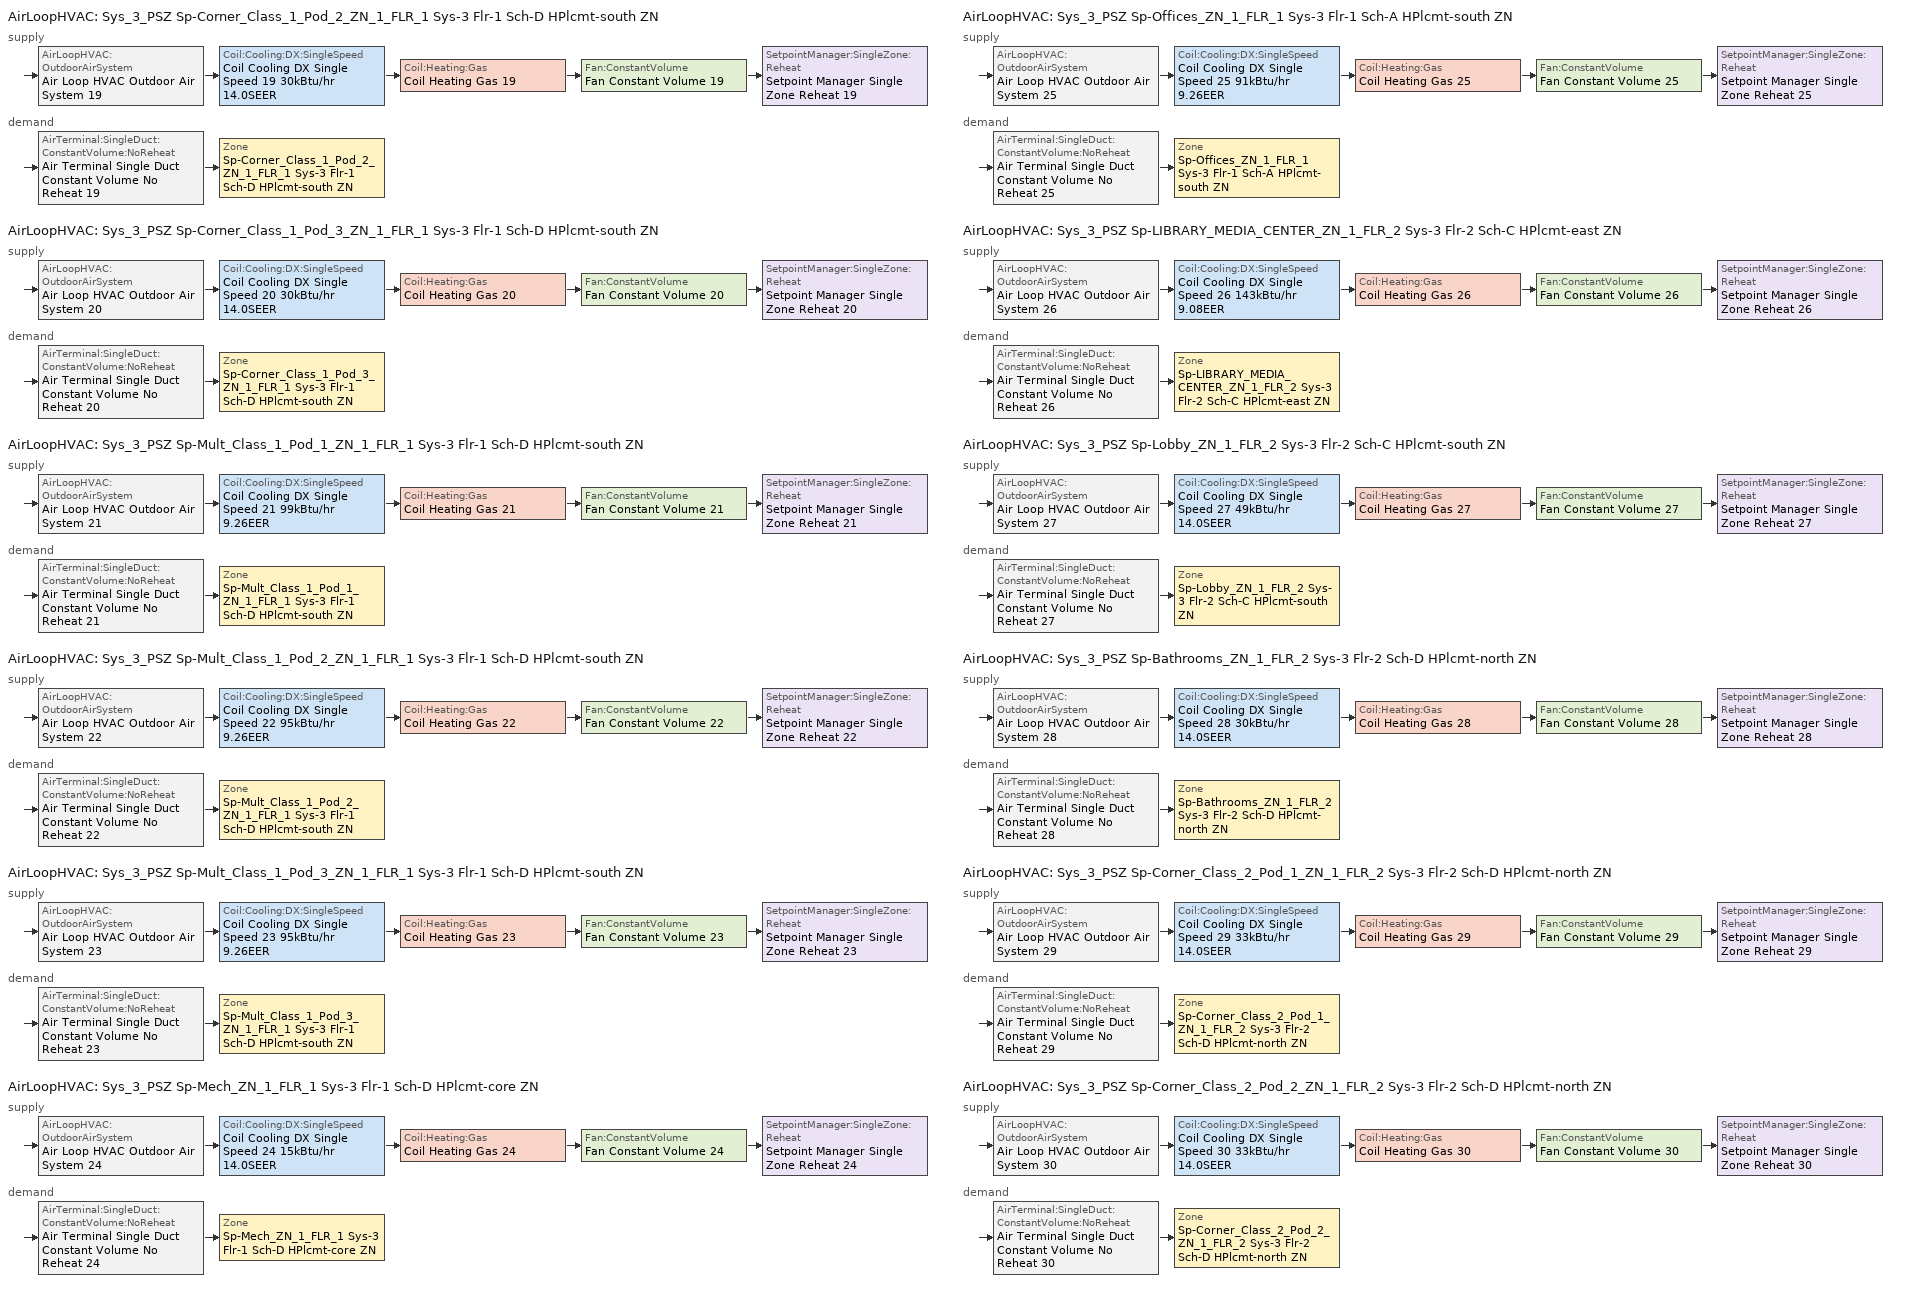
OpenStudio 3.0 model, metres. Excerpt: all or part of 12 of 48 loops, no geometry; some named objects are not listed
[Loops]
AirLoopHVAC 'Sys_3_PSZ Sp-Corner_Class_1_Pod_2_ZN_1_FLR_1 Sys-3 Flr-1 Sch-D HPlcmt-south ZN'
 supply: AirLoopHVAC:OutdoorAirSystem 'Air Loop HVAC Outdoor Air System 19' > Coil:Cooling:DX:SingleSpeed 'Coil Cooling DX Single Speed 19 30kBtu/hr 14.0SEER' > Coil:Heating:Gas 'Coil Heating Gas 19' > Fan:ConstantVolume 'Fan Constant Volume 19' > SetpointManager:SingleZone:Reheat 'Setpoint Manager Single Zone Reheat 19'
 demand: AirTerminal:SingleDuct:ConstantVolume:NoReheat 'Air Terminal Single Duct Constant Volume No Reheat 19' > Zone 'Sp-Corner_Class_1_Pod_2_ZN_1_FLR_1 Sys-3 Flr-1 Sch-D HPlcmt-south ZN'
AirLoopHVAC 'Sys_3_PSZ Sp-Corner_Class_1_Pod_3_ZN_1_FLR_1 Sys-3 Flr-1 Sch-D HPlcmt-south ZN'
 supply: AirLoopHVAC:OutdoorAirSystem 'Air Loop HVAC Outdoor Air System 20' > Coil:Cooling:DX:SingleSpeed 'Coil Cooling DX Single Speed 20 30kBtu/hr 14.0SEER' > Coil:Heating:Gas 'Coil Heating Gas 20' > Fan:ConstantVolume 'Fan Constant Volume 20' > SetpointManager:SingleZone:Reheat 'Setpoint Manager Single Zone Reheat 20'
 demand: AirTerminal:SingleDuct:ConstantVolume:NoReheat 'Air Terminal Single Duct Constant Volume No Reheat 20' > Zone 'Sp-Corner_Class_1_Pod_3_ZN_1_FLR_1 Sys-3 Flr-1 Sch-D HPlcmt-south ZN'
AirLoopHVAC 'Sys_3_PSZ Sp-Mult_Class_1_Pod_1_ZN_1_FLR_1 Sys-3 Flr-1 Sch-D HPlcmt-south ZN'
 supply: AirLoopHVAC:OutdoorAirSystem 'Air Loop HVAC Outdoor Air System 21' > Coil:Cooling:DX:SingleSpeed 'Coil Cooling DX Single Speed 21 99kBtu/hr 9.26EER' > Coil:Heating:Gas 'Coil Heating Gas 21' > Fan:ConstantVolume 'Fan Constant Volume 21' > SetpointManager:SingleZone:Reheat 'Setpoint Manager Single Zone Reheat 21'
 demand: AirTerminal:SingleDuct:ConstantVolume:NoReheat 'Air Terminal Single Duct Constant Volume No Reheat 21' > Zone 'Sp-Mult_Class_1_Pod_1_ZN_1_FLR_1 Sys-3 Flr-1 Sch-D HPlcmt-south ZN'
AirLoopHVAC 'Sys_3_PSZ Sp-Mult_Class_1_Pod_2_ZN_1_FLR_1 Sys-3 Flr-1 Sch-D HPlcmt-south ZN'
 supply: AirLoopHVAC:OutdoorAirSystem 'Air Loop HVAC Outdoor Air System 22' > Coil:Cooling:DX:SingleSpeed 'Coil Cooling DX Single Speed 22 95kBtu/hr 9.26EER' > Coil:Heating:Gas 'Coil Heating Gas 22' > Fan:ConstantVolume 'Fan Constant Volume 22' > SetpointManager:SingleZone:Reheat 'Setpoint Manager Single Zone Reheat 22'
 demand: AirTerminal:SingleDuct:ConstantVolume:NoReheat 'Air Terminal Single Duct Constant Volume No Reheat 22' > Zone 'Sp-Mult_Class_1_Pod_2_ZN_1_FLR_1 Sys-3 Flr-1 Sch-D HPlcmt-south ZN'
AirLoopHVAC 'Sys_3_PSZ Sp-Mult_Class_1_Pod_3_ZN_1_FLR_1 Sys-3 Flr-1 Sch-D HPlcmt-south ZN'
 supply: AirLoopHVAC:OutdoorAirSystem 'Air Loop HVAC Outdoor Air System 23' > Coil:Cooling:DX:SingleSpeed 'Coil Cooling DX Single Speed 23 95kBtu/hr 9.26EER' > Coil:Heating:Gas 'Coil Heating Gas 23' > Fan:ConstantVolume 'Fan Constant Volume 23' > SetpointManager:SingleZone:Reheat 'Setpoint Manager Single Zone Reheat 23'
 demand: AirTerminal:SingleDuct:ConstantVolume:NoReheat 'Air Terminal Single Duct Constant Volume No Reheat 23' > Zone 'Sp-Mult_Class_1_Pod_3_ZN_1_FLR_1 Sys-3 Flr-1 Sch-D HPlcmt-south ZN'
AirLoopHVAC 'Sys_3_PSZ Sp-Mech_ZN_1_FLR_1 Sys-3 Flr-1 Sch-D HPlcmt-core ZN'
 supply: AirLoopHVAC:OutdoorAirSystem 'Air Loop HVAC Outdoor Air System 24' > Coil:Cooling:DX:SingleSpeed 'Coil Cooling DX Single Speed 24 15kBtu/hr 14.0SEER' > Coil:Heating:Gas 'Coil Heating Gas 24' > Fan:ConstantVolume 'Fan Constant Volume 24' > SetpointManager:SingleZone:Reheat 'Setpoint Manager Single Zone Reheat 24'
 demand: AirTerminal:SingleDuct:ConstantVolume:NoReheat 'Air Terminal Single Duct Constant Volume No Reheat 24' > Zone 'Sp-Mech_ZN_1_FLR_1 Sys-3 Flr-1 Sch-D HPlcmt-core ZN'
AirLoopHVAC 'Sys_3_PSZ Sp-Offices_ZN_1_FLR_1 Sys-3 Flr-1 Sch-A HPlcmt-south ZN'
 supply: AirLoopHVAC:OutdoorAirSystem 'Air Loop HVAC Outdoor Air System 25' > Coil:Cooling:DX:SingleSpeed 'Coil Cooling DX Single Speed 25 91kBtu/hr 9.26EER' > Coil:Heating:Gas 'Coil Heating Gas 25' > Fan:ConstantVolume 'Fan Constant Volume 25' > SetpointManager:SingleZone:Reheat 'Setpoint Manager Single Zone Reheat 25'
 demand: AirTerminal:SingleDuct:ConstantVolume:NoReheat 'Air Terminal Single Duct Constant Volume No Reheat 25' > Zone 'Sp-Offices_ZN_1_FLR_1 Sys-3 Flr-1 Sch-A HPlcmt-south ZN'
AirLoopHVAC 'Sys_3_PSZ Sp-LIBRARY_MEDIA_CENTER_ZN_1_FLR_2 Sys-3 Flr-2 Sch-C HPlcmt-east ZN'
 supply: AirLoopHVAC:OutdoorAirSystem 'Air Loop HVAC Outdoor Air System 26' > Coil:Cooling:DX:SingleSpeed 'Coil Cooling DX Single Speed 26 143kBtu/hr 9.08EER' > Coil:Heating:Gas 'Coil Heating Gas 26' > Fan:ConstantVolume 'Fan Constant Volume 26' > SetpointManager:SingleZone:Reheat 'Setpoint Manager Single Zone Reheat 26'
 demand: AirTerminal:SingleDuct:ConstantVolume:NoReheat 'Air Terminal Single Duct Constant Volume No Reheat 26' > Zone 'Sp-LIBRARY_MEDIA_CENTER_ZN_1_FLR_2 Sys-3 Flr-2 Sch-C HPlcmt-east ZN'
AirLoopHVAC 'Sys_3_PSZ Sp-Lobby_ZN_1_FLR_2 Sys-3 Flr-2 Sch-C HPlcmt-south ZN'
 supply: AirLoopHVAC:OutdoorAirSystem 'Air Loop HVAC Outdoor Air System 27' > Coil:Cooling:DX:SingleSpeed 'Coil Cooling DX Single Speed 27 49kBtu/hr 14.0SEER' > Coil:Heating:Gas 'Coil Heating Gas 27' > Fan:ConstantVolume 'Fan Constant Volume 27' > SetpointManager:SingleZone:Reheat 'Setpoint Manager Single Zone Reheat 27'
 demand: AirTerminal:SingleDuct:ConstantVolume:NoReheat 'Air Terminal Single Duct Constant Volume No Reheat 27' > Zone 'Sp-Lobby_ZN_1_FLR_2 Sys-3 Flr-2 Sch-C HPlcmt-south ZN'
AirLoopHVAC 'Sys_3_PSZ Sp-Bathrooms_ZN_1_FLR_2 Sys-3 Flr-2 Sch-D HPlcmt-north ZN'
 supply: AirLoopHVAC:OutdoorAirSystem 'Air Loop HVAC Outdoor Air System 28' > Coil:Cooling:DX:SingleSpeed 'Coil Cooling DX Single Speed 28 30kBtu/hr 14.0SEER' > Coil:Heating:Gas 'Coil Heating Gas 28' > Fan:ConstantVolume 'Fan Constant Volume 28' > SetpointManager:SingleZone:Reheat 'Setpoint Manager Single Zone Reheat 28'
 demand: AirTerminal:SingleDuct:ConstantVolume:NoReheat 'Air Terminal Single Duct Constant Volume No Reheat 28' > Zone 'Sp-Bathrooms_ZN_1_FLR_2 Sys-3 Flr-2 Sch-D HPlcmt-north ZN'
AirLoopHVAC 'Sys_3_PSZ Sp-Corner_Class_2_Pod_1_ZN_1_FLR_2 Sys-3 Flr-2 Sch-D HPlcmt-north ZN'
 supply: AirLoopHVAC:OutdoorAirSystem 'Air Loop HVAC Outdoor Air System 29' > Coil:Cooling:DX:SingleSpeed 'Coil Cooling DX Single Speed 29 33kBtu/hr 14.0SEER' > Coil:Heating:Gas 'Coil Heating Gas 29' > Fan:ConstantVolume 'Fan Constant Volume 29' > SetpointManager:SingleZone:Reheat 'Setpoint Manager Single Zone Reheat 29'
 demand: AirTerminal:SingleDuct:ConstantVolume:NoReheat 'Air Terminal Single Duct Constant Volume No Reheat 29' > Zone 'Sp-Corner_Class_2_Pod_1_ZN_1_FLR_2 Sys-3 Flr-2 Sch-D HPlcmt-north ZN'
AirLoopHVAC 'Sys_3_PSZ Sp-Corner_Class_2_Pod_2_ZN_1_FLR_2 Sys-3 Flr-2 Sch-D HPlcmt-north ZN'
 supply: AirLoopHVAC:OutdoorAirSystem 'Air Loop HVAC Outdoor Air System 30' > Coil:Cooling:DX:SingleSpeed 'Coil Cooling DX Single Speed 30 33kBtu/hr 14.0SEER' > Coil:Heating:Gas 'Coil Heating Gas 30' > Fan:ConstantVolume 'Fan Constant Volume 30' > SetpointManager:SingleZone:Reheat 'Setpoint Manager Single Zone Reheat 30'
 demand: AirTerminal:SingleDuct:ConstantVolume:NoReheat 'Air Terminal Single Duct Constant Volume No Reheat 30' > Zone 'Sp-Corner_Class_2_Pod_2_ZN_1_FLR_2 Sys-3 Flr-2 Sch-D HPlcmt-north ZN'
[Sizing:Zone] Zone Cooling Design Supply Air Temperature Input Method=SupplyAirTemperature; Zone Cooling Design Supply Air Temperature {C}=13; Zone Cooling Design Supply Air Temperature Difference {deltaC}=11.11; Zone Heating Design Supply Air Temperature Input Method=SupplyAirTemperature; Zone Heating Design Supply Air Temperature {C}=43; Zone Heating Design Supply Air Temperature Difference {deltaC}=11.11; Zone Cooling Design Supply Air Humidity Ratio {kg-H2O/kg-air}=0.0085; Zone Heating Design Supply Air Humidity Ratio {kg-H2O/kg-air}=0.008; Zone Heating Sizing Factor=1.3; Zone Cooling Sizing Factor=1.1; Cooling Design Air Flow Method=DesignDay; Heating Design Air Flow Method=DesignDay; Account for Dedicated Outdoor Air System=No; Dedicated Outdoor Air System Control Strategy=NeutralSupplyAir; Dedicated Outdoor Air Low Setpoint Temperature for Design {C}=autosize; Dedicated Outdoor Air High Setpoint Temperature for Design {C}=autosize
Sp-Corner_Class_1_Pod_2_ZN_1_FLR_1 Sys-3 Flr-1 Sch-D HPlcmt-south ZN; Sp-Corner_Class_1_Pod_3_ZN_1_FLR_1 Sys-3 Flr-1 Sch-D HPlcmt-south ZN; Sp-Mult_Class_1_Pod_1_ZN_1_FLR_1 Sys-3 Flr-1 Sch-D HPlcmt-south ZN; Sp-Mult_Class_1_Pod_2_ZN_1_FLR_1 Sys-3 Flr-1 Sch-D HPlcmt-south ZN; Sp-Mult_Class_1_Pod_3_ZN_1_FLR_1 Sys-3 Flr-1 Sch-D HPlcmt-south ZN; Sp-Mech_ZN_1_FLR_1 Sys-3 Flr-1 Sch-D HPlcmt-core ZN; Sp-Offices_ZN_1_FLR_1 Sys-3 Flr-1 Sch-A HPlcmt-south ZN; Sp-LIBRARY_MEDIA_CENTER_ZN_1_FLR_2 Sys-3 Flr-2 Sch-C HPlcmt-east ZN; Sp-Lobby_ZN_1_FLR_2 Sys-3 Flr-2 Sch-C HPlcmt-south ZN; Sp-Bathrooms_ZN_1_FLR_2 Sys-3 Flr-2 Sch-D HPlcmt-north ZN; Sp-Corner_Class_2_Pod_1_ZN_1_FLR_2 Sys-3 Flr-2 Sch-D HPlcmt-north ZN; Sp-Corner_Class_2_Pod_2_ZN_1_FLR_2 Sys-3 Flr-2 Sch-D HPlcmt-north ZN
[Zone equipment]
Sp-Corner_Class_1_Pod_2_ZN_1_FLR_1 Sys-3 Flr-1 Sch-D HPlcmt-south ZN: Air Terminal Single Duct Constant Volume No Reheat 19, Zone HVAC Baseboard Convective Water 19
Sp-Corner_Class_1_Pod_3_ZN_1_FLR_1 Sys-3 Flr-1 Sch-D HPlcmt-south ZN: Air Terminal Single Duct Constant Volume No Reheat 20, Zone HVAC Baseboard Convective Water 20
Sp-Mult_Class_1_Pod_1_ZN_1_FLR_1 Sys-3 Flr-1 Sch-D HPlcmt-south ZN: Air Terminal Single Duct Constant Volume No Reheat 21, Zone HVAC Baseboard Convective Water 21
Sp-Mult_Class_1_Pod_2_ZN_1_FLR_1 Sys-3 Flr-1 Sch-D HPlcmt-south ZN: Air Terminal Single Duct Constant Volume No Reheat 22, Zone HVAC Baseboard Convective Water 22
Sp-Mult_Class_1_Pod_3_ZN_1_FLR_1 Sys-3 Flr-1 Sch-D HPlcmt-south ZN: Air Terminal Single Duct Constant Volume No Reheat 23, Zone HVAC Baseboard Convective Water 23
Sp-Mech_ZN_1_FLR_1 Sys-3 Flr-1 Sch-D HPlcmt-core ZN: Air Terminal Single Duct Constant Volume No Reheat 24, Zone HVAC Baseboard Convective Water 24
Sp-Offices_ZN_1_FLR_1 Sys-3 Flr-1 Sch-A HPlcmt-south ZN: Air Terminal Single Duct Constant Volume No Reheat 25, Zone HVAC Baseboard Convective Water 25
Sp-LIBRARY_MEDIA_CENTER_ZN_1_FLR_2 Sys-3 Flr-2 Sch-C HPlcmt-east ZN: Air Terminal Single Duct Constant Volume No Reheat 26, Zone HVAC Baseboard Convective Water 26
Sp-Lobby_ZN_1_FLR_2 Sys-3 Flr-2 Sch-C HPlcmt-south ZN: Air Terminal Single Duct Constant Volume No Reheat 27, Zone HVAC Baseboard Convective Water 27
Sp-Bathrooms_ZN_1_FLR_2 Sys-3 Flr-2 Sch-D HPlcmt-north ZN: Air Terminal Single Duct Constant Volume No Reheat 28, Zone HVAC Baseboard Convective Water 28
Sp-Corner_Class_2_Pod_1_ZN_1_FLR_2 Sys-3 Flr-2 Sch-D HPlcmt-north ZN: Air Terminal Single Duct Constant Volume No Reheat 29, Zone HVAC Baseboard Convective Water 29
Sp-Corner_Class_2_Pod_2_ZN_1_FLR_2 Sys-3 Flr-2 Sch-D HPlcmt-north ZN: Air Terminal Single Duct Constant Volume No Reheat 30, Zone HVAC Baseboard Convective Water 30
[AirLoopHVAC] Design Supply Air Flow Rate {m3/s}=AutoSize
Name | Availability Schedule
Sys_3_PSZ Sp-Corner_Class_1_Pod_2_ZN_1_FLR_1 Sys-3 Flr-1 Sch-D HPlcmt-south ZN | Sys_3_PSZ Sp-Corner_Class_1_Pod_2_ZN_1_FLR_1 Sys-3 Flr-1 Sch-D HPlcmt-south ZN Occ Sch
Sys_3_PSZ Sp-Corner_Class_1_Pod_3_ZN_1_FLR_1 Sys-3 Flr-1 Sch-D HPlcmt-south ZN | Sys_3_PSZ Sp-Corner_Class_1_Pod_3_ZN_1_FLR_1 Sys-3 Flr-1 Sch-D HPlcmt-south ZN Occ Sch
Sys_3_PSZ Sp-Mult_Class_1_Pod_1_ZN_1_FLR_1 Sys-3 Flr-1 Sch-D HPlcmt-south ZN | Sys_3_PSZ Sp-Mult_Class_1_Pod_1_ZN_1_FLR_1 Sys-3 Flr-1 Sch-D HPlcmt-south ZN Occ Sch
Sys_3_PSZ Sp-Mult_Class_1_Pod_2_ZN_1_FLR_1 Sys-3 Flr-1 Sch-D HPlcmt-south ZN | Sys_3_PSZ Sp-Mult_Class_1_Pod_2_ZN_1_FLR_1 Sys-3 Flr-1 Sch-D HPlcmt-south ZN Occ Sch
Sys_3_PSZ Sp-Mult_Class_1_Pod_3_ZN_1_FLR_1 Sys-3 Flr-1 Sch-D HPlcmt-south ZN | Sys_3_PSZ Sp-Mult_Class_1_Pod_3_ZN_1_FLR_1 Sys-3 Flr-1 Sch-D HPlcmt-south ZN Occ Sch
Sys_3_PSZ Sp-Mech_ZN_1_FLR_1 Sys-3 Flr-1 Sch-D HPlcmt-core ZN | Sys_3_PSZ Sp-Mech_ZN_1_FLR_1 Sys-3 Flr-1 Sch-D HPlcmt-core ZN Occ Sch
Sys_3_PSZ Sp-Offices_ZN_1_FLR_1 Sys-3 Flr-1 Sch-A HPlcmt-south ZN | Sys_3_PSZ Sp-Offices_ZN_1_FLR_1 Sys-3 Flr-1 Sch-A HPlcmt-south ZN Occ Sch
Sys_3_PSZ Sp-LIBRARY_MEDIA_CENTER_ZN_1_FLR_2 Sys-3 Flr-2 Sch-C HPlcmt-east ZN | Sys_3_PSZ Sp-LIBRARY_MEDIA_CENTER_ZN_1_FLR_2 Sys-3 Flr-2 Sch-C HPlcmt-east ZN Occ Sch
Sys_3_PSZ Sp-Lobby_ZN_1_FLR_2 Sys-3 Flr-2 Sch-C HPlcmt-south ZN | Sys_3_PSZ Sp-Lobby_ZN_1_FLR_2 Sys-3 Flr-2 Sch-C HPlcmt-south ZN Occ Sch
Sys_3_PSZ Sp-Bathrooms_ZN_1_FLR_2 Sys-3 Flr-2 Sch-D HPlcmt-north ZN | Sys_3_PSZ Sp-Bathrooms_ZN_1_FLR_2 Sys-3 Flr-2 Sch-D HPlcmt-north ZN Occ Sch
Sys_3_PSZ Sp-Corner_Class_2_Pod_1_ZN_1_FLR_2 Sys-3 Flr-2 Sch-D HPlcmt-north ZN | Sys_3_PSZ Sp-Corner_Class_2_Pod_1_ZN_1_FLR_2 Sys-3 Flr-2 Sch-D HPlcmt-north ZN Occ Sch
Sys_3_PSZ Sp-Corner_Class_2_Pod_2_ZN_1_FLR_2 Sys-3 Flr-2 Sch-D HPlcmt-north ZN | Sys_3_PSZ Sp-Corner_Class_2_Pod_2_ZN_1_FLR_2 Sys-3 Flr-2 Sch-D HPlcmt-north ZN Occ Sch
[Sizing:System] Type of Load to Size On=Sensible; Design Outdoor Air Flow Rate {m3/s}=Autosize; Central Heating Maximum System Air Flow Ratio=1; Preheat Design Temperature {C}=7; Preheat Design Humidity Ratio {kg-H2O/kg-Air}=0.008; Precool Design Temperature {C}=13; Precool Design Humidity Ratio {kg-H2O/kg-Air}=0.008; Central Cooling Design Supply Air Temperature {C}=13; Central Heating Design Supply Air Temperature {C}=43; Sizing Option=NonCoincident; 100% Outdoor Air in Cooling=No; 100% Outdoor Air in Heating=No; Central Cooling Design Supply Air Humidity Ratio {kg-H2O/kg-Air}=0.0085; Central Heating Design Supply Air Humidity Ratio {kg-H2O/kg-Air}=0.008; Cooling Design Air Flow Method=DesignDay; Cooling Design Air Flow Rate {m3/s}=0; Heating Design Air Flow Method=DesignDay; Heating Design Air Flow Rate {m3/s}=0; System Outdoor Air Method=ZoneSum; Zone Maximum Outdoor Air Fraction=1; Cooling Supply Air Flow Rate Per Floor Area {m3/s-m2}=0.00996765; Cooling Fraction of Autosized Cooling Supply Air Flow Rate=1; Cooling Supply Air Flow Rate Per Unit Cooling Capacity {m3/s-W}=3.94755e-05; Heating Supply Air Flow Rate Per Floor Area {m3/s-m2}=0.00996765; Heating Fraction of Autosized Heating Supply Air Flow Rate=1; Heating Fraction of Autosized Cooling Supply Air Flow Rate=1; Heating Supply Air Flow Rate Per Unit Heating Capacity {m3/s-W}=3.15882e-05; Cooling Design Capacity Method=CoolingDesignCapacity; Cooling Design Capacity {W}=autosize; Cooling Design Capacity Per Floor Area {W/m2}=234.7; Fraction of Autosized Cooling Design Capacity=1; Heating Design Capacity Method=HeatingDesignCapacity; Heating Design Capacity {W}=autosize; Heating Design Capacity Per Floor Area {W/m2}=157; Fraction of Autosized Heating Design Capacity=1; Central Cooling Capacity Control Method=OnOff
Sys_3_PSZ Sp-Corner_Class_1_Pod_2_ZN_1_FLR_1 Sys-3 Flr-1 Sch-D HPlcmt-south ZN; Sys_3_PSZ Sp-Corner_Class_1_Pod_3_ZN_1_FLR_1 Sys-3 Flr-1 Sch-D HPlcmt-south ZN; Sys_3_PSZ Sp-Mult_Class_1_Pod_1_ZN_1_FLR_1 Sys-3 Flr-1 Sch-D HPlcmt-south ZN; Sys_3_PSZ Sp-Mult_Class_1_Pod_2_ZN_1_FLR_1 Sys-3 Flr-1 Sch-D HPlcmt-south ZN; Sys_3_PSZ Sp-Mult_Class_1_Pod_3_ZN_1_FLR_1 Sys-3 Flr-1 Sch-D HPlcmt-south ZN; Sys_3_PSZ Sp-Mech_ZN_1_FLR_1 Sys-3 Flr-1 Sch-D HPlcmt-core ZN; Sys_3_PSZ Sp-Offices_ZN_1_FLR_1 Sys-3 Flr-1 Sch-A HPlcmt-south ZN; Sys_3_PSZ Sp-LIBRARY_MEDIA_CENTER_ZN_1_FLR_2 Sys-3 Flr-2 Sch-C HPlcmt-east ZN; Sys_3_PSZ Sp-Lobby_ZN_1_FLR_2 Sys-3 Flr-2 Sch-C HPlcmt-south ZN; Sys_3_PSZ Sp-Bathrooms_ZN_1_FLR_2 Sys-3 Flr-2 Sch-D HPlcmt-north ZN; Sys_3_PSZ Sp-Corner_Class_2_Pod_1_ZN_1_FLR_2 Sys-3 Flr-2 Sch-D HPlcmt-north ZN; Sys_3_PSZ Sp-Corner_Class_2_Pod_2_ZN_1_FLR_2 Sys-3 Flr-2 Sch-D HPlcmt-north ZN
[Fan:ConstantVolume] Availability Schedule=Always On Discrete; Fan Total Efficiency=0.39975; Pressure Rise {Pa}=640; Maximum Flow Rate {m3/s}=AutoSize; Motor Efficiency=0.615
Fan Constant Volume 19; Fan Constant Volume 20; Fan Constant Volume 21; Fan Constant Volume 22; Fan Constant Volume 23; Fan Constant Volume 24; Fan Constant Volume 25; Fan Constant Volume 26; Fan Constant Volume 27; Fan Constant Volume 28; Fan Constant Volume 29; Fan Constant Volume 30
[Coil:Heating:Gas] Availability Schedule=Always On Discrete; Nominal Capacity {W}=AutoSize; Parasitic Electric Load {W}=0; Part Load Fraction Correlation Curve=FURNACE-EFFPLR-NECB2011; Parasitic Gas Load {W}=0
Name | Gas Burner Efficiency
Coil Heating Gas 19; Coil Heating Gas 20; Coil Heating Gas 24; Coil Heating Gas 25; Coil Heating Gas 27; Coil Heating Gas 28; Coil Heating Gas 29; Coil Heating Gas 30 | 0.924
Coil Heating Gas 21; Coil Heating Gas 22; Coil Heating Gas 23; Coil Heating Gas 26 | 0.81
[Coil:Cooling:DX:SingleSpeed] Availability Schedule=Always On Discrete; Rated Total Cooling Capacity {W}=autosize; Rated Sensible Heat Ratio=autosize; Rated Air Flow Rate {m3/s}=autosize; Rated Evaporator Fan Power Per Volume Flow Rate {W/(m3/s)}=773.3; Total Cooling Capacity Function of Temperature Curve=DXCOOL-NECB2011-REF-CAPFT; Total Cooling Capacity Function of Flow Fraction Curve=DXCOOL-NECB2011-REF-CAPFFLOW; Energy Input Ratio Function of Temperature Curve=DXCOOL-NECB2011-REF-COOLEIRFT; Energy Input Ratio Function of Flow Fraction Curve=DXCOOL-NECB2011-REF-COOLEIRFFLOW; Part Load Fraction Correlation Curve=DXCOOL-NECB2011-REF-COOLPLFFPLR; Condenser Type=AirCooled; Evaporative Condenser Effectiveness=0; Evaporative Condenser Air Flow Rate {m3/s}=Autosize; Evaporative Condenser Pump Rated Power Consumption {W}=Autosize; Crankcase Heater Capacity {W}=0; Maximum Outdoor Dry-Bulb Temperature for Crankcase Heater Operation {C}=0; Basin Heater Capacity {W/K}=0; Basin Heater Setpoint Temperature {C}=10
Name | Rated COP {W/W}
Coil Cooling DX Single Speed 19 30kBtu/hr 14.0SEER; Coil Cooling DX Single Speed 20 30kBtu/hr 14.0SEER; Coil Cooling DX Single Speed 24 15kBtu/hr 14.0SEER; Coil Cooling DX Single Speed 27 49kBtu/hr 14.0SEER; Coil Cooling DX Single Speed 28 30kBtu/hr 14.0SEER; Coil Cooling DX Single Speed 29 33kBtu/hr 14.0SEER; Coil Cooling DX Single Speed 30 33kBtu/hr 14.0SEER | 4.11713
Coil Cooling DX Single Speed 21 99kBtu/hr 9.26EER; Coil Cooling DX Single Speed 22 95kBtu/hr 9.26EER; Coil Cooling DX Single Speed 23 95kBtu/hr 9.26EER; Coil Cooling DX Single Speed 25 91kBtu/hr 9.26EER | 3.21949
Coil Cooling DX Single Speed 26 143kBtu/hr 9.08EER | 3.15956
[Controller:OutdoorAir] Minimum Outdoor Air Flow Rate {m3/s}=autosize; Maximum Outdoor Air Flow Rate {m3/s}=Autosize; Economizer Control Action Type=ModulateFlow; Lockout Type=NoLockout; Minimum Limit Type=FixedMinimum; High Humidity Control=No; Heat Recovery Bypass Control Type=BypassWhenOAFlowGreaterThanMinimum
Name | Economizer Control Type | Economizer Maximum Limit Dry-Bulb Temperature {C} | Economizer Maximum Limit Enthalpy {J/kg} | Economizer Minimum Limit Dry-Bulb Temperature {C} | Minimum Outdoor Air Schedule | Controller Mechanical Ventilation
Controller Outdoor Air 19 | NoEconomizer | 28 | 64000 | -100 | Sys_3_PSZ Sp-Corner_Class_1_Pod_2_ZN_1_FLR_1 Sys-3 Flr-1 Sch-D HPlcmt-south ZN Occ Sch | Controller Mechanical Ventilation 19
Controller Outdoor Air 20 | NoEconomizer | 28 | 64000 | -100 | Sys_3_PSZ Sp-Corner_Class_1_Pod_3_ZN_1_FLR_1 Sys-3 Flr-1 Sch-D HPlcmt-south ZN Occ Sch | Controller Mechanical Ventilation 20
Controller Outdoor Air 21 | DifferentialEnthalpy |  |  |  | Sys_3_PSZ Sp-Mult_Class_1_Pod_1_ZN_1_FLR_1 Sys-3 Flr-1 Sch-D HPlcmt-south ZN Occ Sch | Controller Mechanical Ventilation 21
Controller Outdoor Air 22 | DifferentialEnthalpy |  |  |  | Sys_3_PSZ Sp-Mult_Class_1_Pod_2_ZN_1_FLR_1 Sys-3 Flr-1 Sch-D HPlcmt-south ZN Occ Sch | Controller Mechanical Ventilation 22
Controller Outdoor Air 23 | DifferentialEnthalpy |  |  |  | Sys_3_PSZ Sp-Mult_Class_1_Pod_3_ZN_1_FLR_1 Sys-3 Flr-1 Sch-D HPlcmt-south ZN Occ Sch | Controller Mechanical Ventilation 23
Controller Outdoor Air 24 | NoEconomizer | 28 | 64000 | -100 | Sys_3_PSZ Sp-Mech_ZN_1_FLR_1 Sys-3 Flr-1 Sch-D HPlcmt-core ZN Occ Sch | Controller Mechanical Ventilation 24
Controller Outdoor Air 25 | DifferentialEnthalpy |  |  |  | Sys_3_PSZ Sp-Offices_ZN_1_FLR_1 Sys-3 Flr-1 Sch-A HPlcmt-south ZN Occ Sch | Controller Mechanical Ventilation 25
Controller Outdoor Air 26 | DifferentialEnthalpy |  |  |  | Sys_3_PSZ Sp-LIBRARY_MEDIA_CENTER_ZN_1_FLR_2 Sys-3 Flr-2 Sch-C HPlcmt-east ZN Occ Sch | Controller Mechanical Ventilation 26
Controller Outdoor Air 27 | NoEconomizer | 28 | 64000 | -100 | Sys_3_PSZ Sp-Lobby_ZN_1_FLR_2 Sys-3 Flr-2 Sch-C HPlcmt-south ZN Occ Sch | Controller Mechanical Ventilation 27
Controller Outdoor Air 28 | NoEconomizer | 28 | 64000 | -100 | Sys_3_PSZ Sp-Bathrooms_ZN_1_FLR_2 Sys-3 Flr-2 Sch-D HPlcmt-north ZN Occ Sch | Controller Mechanical Ventilation 28
Controller Outdoor Air 29 | NoEconomizer | 28 | 64000 | -100 | Sys_3_PSZ Sp-Corner_Class_2_Pod_1_ZN_1_FLR_2 Sys-3 Flr-2 Sch-D HPlcmt-north ZN Occ Sch | Controller Mechanical Ventilation 29
Controller Outdoor Air 30 | NoEconomizer | 28 | 64000 | -100 | Sys_3_PSZ Sp-Corner_Class_2_Pod_2_ZN_1_FLR_2 Sys-3 Flr-2 Sch-D HPlcmt-north ZN Occ Sch | Controller Mechanical Ventilation 30
[Controller:MechanicalVentilation] Availability Schedule=Always On Discrete; System Outdoor Air Method=ZoneSum
Controller Mechanical Ventilation 19; Controller Mechanical Ventilation 20; Controller Mechanical Ventilation 21; Controller Mechanical Ventilation 22; Controller Mechanical Ventilation 23; Controller Mechanical Ventilation 24; Controller Mechanical Ventilation 25; Controller Mechanical Ventilation 26; Controller Mechanical Ventilation 27; Controller Mechanical Ventilation 28; Controller Mechanical Ventilation 29; Controller Mechanical Ventilation 30
[AirLoopHVAC:OutdoorAirSystem]
Name | Controller
Air Loop HVAC Outdoor Air System 19 | Controller Outdoor Air 19
Air Loop HVAC Outdoor Air System 20 | Controller Outdoor Air 20
Air Loop HVAC Outdoor Air System 21 | Controller Outdoor Air 21
Air Loop HVAC Outdoor Air System 22 | Controller Outdoor Air 22
Air Loop HVAC Outdoor Air System 23 | Controller Outdoor Air 23
Air Loop HVAC Outdoor Air System 24 | Controller Outdoor Air 24
Air Loop HVAC Outdoor Air System 25 | Controller Outdoor Air 25
Air Loop HVAC Outdoor Air System 26 | Controller Outdoor Air 26
Air Loop HVAC Outdoor Air System 27 | Controller Outdoor Air 27
Air Loop HVAC Outdoor Air System 28 | Controller Outdoor Air 28
Air Loop HVAC Outdoor Air System 29 | Controller Outdoor Air 29
Air Loop HVAC Outdoor Air System 30 | Controller Outdoor Air 30
[SetpointManager:SingleZone:Reheat] Minimum Supply Air Temperature {C}=13; Maximum Supply Air Temperature {C}=43
Name | Control Zone
Setpoint Manager Single Zone Reheat 19 | Sp-Corner_Class_1_Pod_2_ZN_1_FLR_1 Sys-3 Flr-1 Sch-D HPlcmt-south ZN
Setpoint Manager Single Zone Reheat 20 | Sp-Corner_Class_1_Pod_3_ZN_1_FLR_1 Sys-3 Flr-1 Sch-D HPlcmt-south ZN
Setpoint Manager Single Zone Reheat 21 | Sp-Mult_Class_1_Pod_1_ZN_1_FLR_1 Sys-3 Flr-1 Sch-D HPlcmt-south ZN
Setpoint Manager Single Zone Reheat 22 | Sp-Mult_Class_1_Pod_2_ZN_1_FLR_1 Sys-3 Flr-1 Sch-D HPlcmt-south ZN
Setpoint Manager Single Zone Reheat 23 | Sp-Mult_Class_1_Pod_3_ZN_1_FLR_1 Sys-3 Flr-1 Sch-D HPlcmt-south ZN
Setpoint Manager Single Zone Reheat 24 | Sp-Mech_ZN_1_FLR_1 Sys-3 Flr-1 Sch-D HPlcmt-core ZN
Setpoint Manager Single Zone Reheat 25 | Sp-Offices_ZN_1_FLR_1 Sys-3 Flr-1 Sch-A HPlcmt-south ZN
Setpoint Manager Single Zone Reheat 26 | Sp-LIBRARY_MEDIA_CENTER_ZN_1_FLR_2 Sys-3 Flr-2 Sch-C HPlcmt-east ZN
Setpoint Manager Single Zone Reheat 27 | Sp-Lobby_ZN_1_FLR_2 Sys-3 Flr-2 Sch-C HPlcmt-south ZN
Setpoint Manager Single Zone Reheat 28 | Sp-Bathrooms_ZN_1_FLR_2 Sys-3 Flr-2 Sch-D HPlcmt-north ZN
Setpoint Manager Single Zone Reheat 29 | Sp-Corner_Class_2_Pod_1_ZN_1_FLR_2 Sys-3 Flr-2 Sch-D HPlcmt-north ZN
Setpoint Manager Single Zone Reheat 30 | Sp-Corner_Class_2_Pod_2_ZN_1_FLR_2 Sys-3 Flr-2 Sch-D HPlcmt-north ZN
[AirTerminal:SingleDuct:ConstantVolume:NoReheat] Availability Schedule=Always On Discrete; Maximum Air Flow Rate {m3/s}=AutoSize
Air Terminal Single Duct Constant Volume No Reheat 19; Air Terminal Single Duct Constant Volume No Reheat 20; Air Terminal Single Duct Constant Volume No Reheat 21; Air Terminal Single Duct Constant Volume No Reheat 22; Air Terminal Single Duct Constant Volume No Reheat 23; Air Terminal Single Duct Constant Volume No Reheat 24; Air Terminal Single Duct Constant Volume No Reheat 25; Air Terminal Single Duct Constant Volume No Reheat 26; Air Terminal Single Duct Constant Volume No Reheat 27; Air Terminal Single Duct Constant Volume No Reheat 28; Air Terminal Single Duct Constant Volume No Reheat 29; Air Terminal Single Duct Constant Volume No Reheat 30
[Schedule:Constant]
Always On Discrete: Value=1
[Schedule:Ruleset]
Name | Default Day Schedule | Summer Design Day Schedule | Winter Design Day Schedule
Sys_3_PSZ Sp-Bathrooms_ZN_1_FLR_2 Sys-3 Flr-2 Sch-D HPlcmt-north ZN Occ Sch | Sys_3_PSZ Sp-Bathrooms_ZN_1_FLR_2 Sys-3 Flr-2 Sch-D HPlcmt-north ZN Occ Sch Default | Sys_3_PSZ Sp-Bathrooms_ZN_1_FLR_2 Sys-3 Flr-2 Sch-D HPlcmt-north ZN Occ Sch Summer Design Day | Sys_3_PSZ Sp-Bathrooms_ZN_1_FLR_2 Sys-3 Flr-2 Sch-D HPlcmt-north ZN Occ Sch Winter Design Day
Sys_3_PSZ Sp-Corner_Class_1_Pod_2_ZN_1_FLR_1 Sys-3 Flr-1 Sch-D HPlcmt-south ZN Occ Sch | Sys_3_PSZ Sp-Corner_Class_1_Pod_2_ZN_1_FLR_1 Sys-3 Flr-1 Sch-D HPlcmt-south ZN Occ Sch Default | Sys_3_PSZ Sp-Corner_Class_1_Pod_2_ZN_1_FLR_1 Sys-3 Flr-1 Sch-D HPlcmt-south ZN Occ Sch Summer Design Day | Sys_3_PSZ Sp-Corner_Class_1_Pod_2_ZN_1_FLR_1 Sys-3 Flr-1 Sch-D HPlcmt-south ZN Occ Sch Winter Design Day
Sys_3_PSZ Sp-Corner_Class_1_Pod_3_ZN_1_FLR_1 Sys-3 Flr-1 Sch-D HPlcmt-south ZN Occ Sch | Sys_3_PSZ Sp-Corner_Class_1_Pod_3_ZN_1_FLR_1 Sys-3 Flr-1 Sch-D HPlcmt-south ZN Occ Sch Default | Sys_3_PSZ Sp-Corner_Class_1_Pod_3_ZN_1_FLR_1 Sys-3 Flr-1 Sch-D HPlcmt-south ZN Occ Sch Summer Design Day | Sys_3_PSZ Sp-Corner_Class_1_Pod_3_ZN_1_FLR_1 Sys-3 Flr-1 Sch-D HPlcmt-south ZN Occ Sch Winter Design Day
Sys_3_PSZ Sp-Corner_Class_2_Pod_1_ZN_1_FLR_2 Sys-3 Flr-2 Sch-D HPlcmt-north ZN Occ Sch | Sys_3_PSZ Sp-Corner_Class_2_Pod_1_ZN_1_FLR_2 Sys-3 Flr-2 Sch-D HPlcmt-north ZN Occ Sch Default | Sys_3_PSZ Sp-Corner_Class_2_Pod_1_ZN_1_FLR_2 Sys-3 Flr-2 Sch-D HPlcmt-north ZN Occ Sch Summer Design Day | Sys_3_PSZ Sp-Corner_Class_2_Pod_1_ZN_1_FLR_2 Sys-3 Flr-2 Sch-D HPlcmt-north ZN Occ Sch Winter Design Day
Sys_3_PSZ Sp-Corner_Class_2_Pod_2_ZN_1_FLR_2 Sys-3 Flr-2 Sch-D HPlcmt-north ZN Occ Sch | Sys_3_PSZ Sp-Corner_Class_2_Pod_2_ZN_1_FLR_2 Sys-3 Flr-2 Sch-D HPlcmt-north ZN Occ Sch Default | Sys_3_PSZ Sp-Corner_Class_2_Pod_2_ZN_1_FLR_2 Sys-3 Flr-2 Sch-D HPlcmt-north ZN Occ Sch Summer Design Day | Sys_3_PSZ Sp-Corner_Class_2_Pod_2_ZN_1_FLR_2 Sys-3 Flr-2 Sch-D HPlcmt-north ZN Occ Sch Winter Design Day
Sys_3_PSZ Sp-LIBRARY_MEDIA_CENTER_ZN_1_FLR_2 Sys-3 Flr-2 Sch-C HPlcmt-east ZN Occ Sch | Sys_3_PSZ Sp-LIBRARY_MEDIA_CENTER_ZN_1_FLR_2 Sys-3 Flr-2 Sch-C HPlcmt-east ZN Occ Sch Default | Sys_3_PSZ Sp-LIBRARY_MEDIA_CENTER_ZN_1_FLR_2 Sys-3 Flr-2 Sch-C HPlcmt-east ZN Occ Sch Summer Design Day | Sys_3_PSZ Sp-LIBRARY_MEDIA_CENTER_ZN_1_FLR_2 Sys-3 Flr-2 Sch-C HPlcmt-east ZN Occ Sch Winter Design Day
Sys_3_PSZ Sp-Lobby_ZN_1_FLR_2 Sys-3 Flr-2 Sch-C HPlcmt-south ZN Occ Sch | Sys_3_PSZ Sp-Lobby_ZN_1_FLR_2 Sys-3 Flr-2 Sch-C HPlcmt-south ZN Occ Sch Default | Sys_3_PSZ Sp-Lobby_ZN_1_FLR_2 Sys-3 Flr-2 Sch-C HPlcmt-south ZN Occ Sch Summer Design Day | Sys_3_PSZ Sp-Lobby_ZN_1_FLR_2 Sys-3 Flr-2 Sch-C HPlcmt-south ZN Occ Sch Winter Design Day
Sys_3_PSZ Sp-Mech_ZN_1_FLR_1 Sys-3 Flr-1 Sch-D HPlcmt-core ZN Occ Sch | Sys_3_PSZ Sp-Mech_ZN_1_FLR_1 Sys-3 Flr-1 Sch-D HPlcmt-core ZN Occ Sch Default | Sys_3_PSZ Sp-Mech_ZN_1_FLR_1 Sys-3 Flr-1 Sch-D HPlcmt-core ZN Occ Sch Summer Design Day | Sys_3_PSZ Sp-Mech_ZN_1_FLR_1 Sys-3 Flr-1 Sch-D HPlcmt-core ZN Occ Sch Winter Design Day
Sys_3_PSZ Sp-Mult_Class_1_Pod_1_ZN_1_FLR_1 Sys-3 Flr-1 Sch-D HPlcmt-south ZN Occ Sch | Sys_3_PSZ Sp-Mult_Class_1_Pod_1_ZN_1_FLR_1 Sys-3 Flr-1 Sch-D HPlcmt-south ZN Occ Sch Default | Sys_3_PSZ Sp-Mult_Class_1_Pod_1_ZN_1_FLR_1 Sys-3 Flr-1 Sch-D HPlcmt-south ZN Occ Sch Summer Design Day | Sys_3_PSZ Sp-Mult_Class_1_Pod_1_ZN_1_FLR_1 Sys-3 Flr-1 Sch-D HPlcmt-south ZN Occ Sch Winter Design Day
Sys_3_PSZ Sp-Mult_Class_1_Pod_2_ZN_1_FLR_1 Sys-3 Flr-1 Sch-D HPlcmt-south ZN Occ Sch | Sys_3_PSZ Sp-Mult_Class_1_Pod_2_ZN_1_FLR_1 Sys-3 Flr-1 Sch-D HPlcmt-south ZN Occ Sch Default | Sys_3_PSZ Sp-Mult_Class_1_Pod_2_ZN_1_FLR_1 Sys-3 Flr-1 Sch-D HPlcmt-south ZN Occ Sch Summer Design Day | Sys_3_PSZ Sp-Mult_Class_1_Pod_2_ZN_1_FLR_1 Sys-3 Flr-1 Sch-D HPlcmt-south ZN Occ Sch Winter Design Day
Sys_3_PSZ Sp-Mult_Class_1_Pod_3_ZN_1_FLR_1 Sys-3 Flr-1 Sch-D HPlcmt-south ZN Occ Sch | Sys_3_PSZ Sp-Mult_Class_1_Pod_3_ZN_1_FLR_1 Sys-3 Flr-1 Sch-D HPlcmt-south ZN Occ Sch Default | Sys_3_PSZ Sp-Mult_Class_1_Pod_3_ZN_1_FLR_1 Sys-3 Flr-1 Sch-D HPlcmt-south ZN Occ Sch Summer Design Day | Sys_3_PSZ Sp-Mult_Class_1_Pod_3_ZN_1_FLR_1 Sys-3 Flr-1 Sch-D HPlcmt-south ZN Occ Sch Winter Design Day
Sys_3_PSZ Sp-Offices_ZN_1_FLR_1 Sys-3 Flr-1 Sch-A HPlcmt-south ZN Occ Sch | Sys_3_PSZ Sp-Offices_ZN_1_FLR_1 Sys-3 Flr-1 Sch-A HPlcmt-south ZN Occ Sch Default | Sys_3_PSZ Sp-Offices_ZN_1_FLR_1 Sys-3 Flr-1 Sch-A HPlcmt-south ZN Occ Sch Summer Design Day | Sys_3_PSZ Sp-Offices_ZN_1_FLR_1 Sys-3 Flr-1 Sch-A HPlcmt-south ZN Occ Sch Winter Design Day
[Schedule:Day]
Sys_3_PSZ Sp-Bathrooms_ZN_1_FLR_2 Sys-3 Flr-2 Sch-D HPlcmt-north ZN Occ Sch Default; Sys_3_PSZ Sp-Corner_Class_1_Pod_2_ZN_1_FLR_1 Sys-3 Flr-1 Sch-D HPlcmt-south ZN Occ Sch Default; Sys_3_PSZ Sp-Corner_Class_1_Pod_3_ZN_1_FLR_1 Sys-3 Flr-1 Sch-D HPlcmt-south ZN Occ Sch Default; Sys_3_PSZ Sp-Corner_Class_2_Pod_1_ZN_1_FLR_2 Sys-3 Flr-2 Sch-D HPlcmt-north ZN Occ Sch Default; Sys_3_PSZ Sp-Corner_Class_2_Pod_2_ZN_1_FLR_2 Sys-3 Flr-2 Sch-D HPlcmt-north ZN Occ Sch Default; Sys_3_PSZ Sp-Mech_ZN_1_FLR_1 Sys-3 Flr-1 Sch-D HPlcmt-core ZN Occ Sch Default; Sys_3_PSZ Sp-Mult_Class_1_Pod_1_ZN_1_FLR_1 Sys-3 Flr-1 Sch-D HPlcmt-south ZN Occ Sch Default; Sys_3_PSZ Sp-Mult_Class_1_Pod_2_ZN_1_FLR_1 Sys-3 Flr-1 Sch-D HPlcmt-south ZN Occ Sch Default; Sys_3_PSZ Sp-Mult_Class_1_Pod_3_ZN_1_FLR_1 Sys-3 Flr-1 Sch-D HPlcmt-south ZN Occ Sch Default: 9, 0, 0, 18, 0, 1, 19, 0, 0, 22, 0, 1, 24, 0, 0
Sys_3_PSZ Sp-Bathrooms_ZN_1_FLR_2 Sys-3 Flr-2 Sch-D HPlcmt-north ZN Occ Sch Winter Design Day; Sys_3_PSZ Sp-Bathrooms_ZN_1_FLR_2 Sys-3 Flr-2 Sch-D HPlcmt-north ZN Occ Sch Summer Design Day; Sys_3_PSZ Sp-Corner_Class_1_Pod_2_ZN_1_FLR_1 Sys-3 Flr-1 Sch-D HPlcmt-south ZN Occ Sch Winter Design Day; Sys_3_PSZ Sp-Corner_Class_1_Pod_2_ZN_1_FLR_1 Sys-3 Flr-1 Sch-D HPlcmt-south ZN Occ Sch Summer Design Day; Sys_3_PSZ Sp-Corner_Class_1_Pod_3_ZN_1_FLR_1 Sys-3 Flr-1 Sch-D HPlcmt-south ZN Occ Sch Winter Design Day; Sys_3_PSZ Sp-Corner_Class_1_Pod_3_ZN_1_FLR_1 Sys-3 Flr-1 Sch-D HPlcmt-south ZN Occ Sch Summer Design Day; Sys_3_PSZ Sp-Corner_Class_2_Pod_1_ZN_1_FLR_2 Sys-3 Flr-2 Sch-D HPlcmt-north ZN Occ Sch Winter Design Day; Sys_3_PSZ Sp-Corner_Class_2_Pod_1_ZN_1_FLR_2 Sys-3 Flr-2 Sch-D HPlcmt-north ZN Occ Sch Summer Design Day; Sys_3_PSZ Sp-Corner_Class_2_Pod_2_ZN_1_FLR_2 Sys-3 Flr-2 Sch-D HPlcmt-north ZN Occ Sch Winter Design Day; Sys_3_PSZ Sp-Corner_Class_2_Pod_2_ZN_1_FLR_2 Sys-3 Flr-2 Sch-D HPlcmt-north ZN Occ Sch Summer Design Day; Sys_3_PSZ Sp-LIBRARY_MEDIA_CENTER_ZN_1_FLR_2 Sys-3 Flr-2 Sch-C HPlcmt-east ZN Occ Sch Winter Design Day; Sys_3_PSZ Sp-LIBRARY_MEDIA_CENTER_ZN_1_FLR_2 Sys-3 Flr-2 Sch-C HPlcmt-east ZN Occ Sch Summer Design Day; Sys_3_PSZ Sp-Lobby_ZN_1_FLR_2 Sys-3 Flr-2 Sch-C HPlcmt-south ZN Occ Sch Winter Design Day; Sys_3_PSZ Sp-Lobby_ZN_1_FLR_2 Sys-3 Flr-2 Sch-C HPlcmt-south ZN Occ Sch Summer Design Day; Sys_3_PSZ Sp-Mech_ZN_1_FLR_1 Sys-3 Flr-1 Sch-D HPlcmt-core ZN Occ Sch Winter Design Day; Sys_3_PSZ Sp-Mech_ZN_1_FLR_1 Sys-3 Flr-1 Sch-D HPlcmt-core ZN Occ Sch Summer Design Day; Sys_3_PSZ Sp-Mult_Class_1_Pod_1_ZN_1_FLR_1 Sys-3 Flr-1 Sch-D HPlcmt-south ZN Occ Sch Winter Design Day; Sys_3_PSZ Sp-Mult_Class_1_Pod_1_ZN_1_FLR_1 Sys-3 Flr-1 Sch-D HPlcmt-south ZN Occ Sch Summer Design Day; Sys_3_PSZ Sp-Mult_Class_1_Pod_2_ZN_1_FLR_1 Sys-3 Flr-1 Sch-D HPlcmt-south ZN Occ Sch Winter Design Day; Sys_3_PSZ Sp-Mult_Class_1_Pod_2_ZN_1_FLR_1 Sys-3 Flr-1 Sch-D HPlcmt-south ZN Occ Sch Summer Design Day; Sys_3_PSZ Sp-Mult_Class_1_Pod_3_ZN_1_FLR_1 Sys-3 Flr-1 Sch-D HPlcmt-south ZN Occ Sch Winter Design Day; Sys_3_PSZ Sp-Mult_Class_1_Pod_3_ZN_1_FLR_1 Sys-3 Flr-1 Sch-D HPlcmt-south ZN Occ Sch Summer Design Day; Sys_3_PSZ Sp-Offices_ZN_1_FLR_1 Sys-3 Flr-1 Sch-A HPlcmt-south ZN Occ Sch Winter Design Day; Sys_3_PSZ Sp-Offices_ZN_1_FLR_1 Sys-3 Flr-1 Sch-A HPlcmt-south ZN Occ Sch Summer Design Day: 24, 0, 1
Sys_3_PSZ Sp-Bathrooms_ZN_1_FLR_2 Sys-3 Flr-2 Sch-D HPlcmt-north ZN Occ Sch Sunday; Sys_3_PSZ Sp-Corner_Class_1_Pod_2_ZN_1_FLR_1 Sys-3 Flr-1 Sch-D HPlcmt-south ZN Occ Sch Sunday; Sys_3_PSZ Sp-Corner_Class_1_Pod_3_ZN_1_FLR_1 Sys-3 Flr-1 Sch-D HPlcmt-south ZN Occ Sch Sunday; Sys_3_PSZ Sp-Corner_Class_2_Pod_1_ZN_1_FLR_2 Sys-3 Flr-2 Sch-D HPlcmt-north ZN Occ Sch Sunday; Sys_3_PSZ Sp-Corner_Class_2_Pod_2_ZN_1_FLR_2 Sys-3 Flr-2 Sch-D HPlcmt-north ZN Occ Sch Sunday; Sys_3_PSZ Sp-Mech_ZN_1_FLR_1 Sys-3 Flr-1 Sch-D HPlcmt-core ZN Occ Sch Sunday; Sys_3_PSZ Sp-Mult_Class_1_Pod_1_ZN_1_FLR_1 Sys-3 Flr-1 Sch-D HPlcmt-south ZN Occ Sch Sunday; Sys_3_PSZ Sp-Mult_Class_1_Pod_2_ZN_1_FLR_1 Sys-3 Flr-1 Sch-D HPlcmt-south ZN Occ Sch Sunday; Sys_3_PSZ Sp-Mult_Class_1_Pod_3_ZN_1_FLR_1 Sys-3 Flr-1 Sch-D HPlcmt-south ZN Occ Sch Sunday; Sys_3_PSZ Sp-Offices_ZN_1_FLR_1 Sys-3 Flr-1 Sch-A HPlcmt-south ZN Occ Sch Sunday: 24, 0, 0
Sys_3_PSZ Sp-LIBRARY_MEDIA_CENTER_ZN_1_FLR_2 Sys-3 Flr-2 Sch-C HPlcmt-east ZN Occ Sch Default; Sys_3_PSZ Sp-Lobby_ZN_1_FLR_2 Sys-3 Flr-2 Sch-C HPlcmt-south ZN Occ Sch Default: 9, 0, 0, 21, 0, 1, 24, 0, 0
Sys_3_PSZ Sp-LIBRARY_MEDIA_CENTER_ZN_1_FLR_2 Sys-3 Flr-2 Sch-C HPlcmt-east ZN Occ Sch Sunday; Sys_3_PSZ Sp-Lobby_ZN_1_FLR_2 Sys-3 Flr-2 Sch-C HPlcmt-south ZN Occ Sch Sunday: 9, 0, 0, 19, 0, 1, 24, 0, 0
Sys_3_PSZ Sp-Offices_ZN_1_FLR_1 Sys-3 Flr-1 Sch-A HPlcmt-south ZN Occ Sch Default: 8, 0, 0, 19, 0, 1, 24, 0, 0
[Schedule:Rule] Rule Order=0; Apply Sunday=Yes; Date Specification Type=DateRange; Start Month=1; Start Day=1; End Month=12; End Day=31
Name | Schedule Ruleset | Day Schedule | Apply Saturday
Sys_3_PSZ Sp-Bathrooms_ZN_1_FLR_2 Sys-3 Flr-2 Sch-D HPlcmt-north ZN Occ Sch Sunday Rule | Sys_3_PSZ Sp-Bathrooms_ZN_1_FLR_2 Sys-3 Flr-2 Sch-D HPlcmt-north ZN Occ Sch | Sys_3_PSZ Sp-Bathrooms_ZN_1_FLR_2 Sys-3 Flr-2 Sch-D HPlcmt-north ZN Occ Sch Sunday | Yes
Sys_3_PSZ Sp-Corner_Class_1_Pod_2_ZN_1_FLR_1 Sys-3 Flr-1 Sch-D HPlcmt-south ZN Occ Sch Sunday Rule | Sys_3_PSZ Sp-Corner_Class_1_Pod_2_ZN_1_FLR_1 Sys-3 Flr-1 Sch-D HPlcmt-south ZN Occ Sch | Sys_3_PSZ Sp-Corner_Class_1_Pod_2_ZN_1_FLR_1 Sys-3 Flr-1 Sch-D HPlcmt-south ZN Occ Sch Sunday | Yes
Sys_3_PSZ Sp-Corner_Class_1_Pod_3_ZN_1_FLR_1 Sys-3 Flr-1 Sch-D HPlcmt-south ZN Occ Sch Sunday Rule | Sys_3_PSZ Sp-Corner_Class_1_Pod_3_ZN_1_FLR_1 Sys-3 Flr-1 Sch-D HPlcmt-south ZN Occ Sch | Sys_3_PSZ Sp-Corner_Class_1_Pod_3_ZN_1_FLR_1 Sys-3 Flr-1 Sch-D HPlcmt-south ZN Occ Sch Sunday | Yes
Sys_3_PSZ Sp-Corner_Class_2_Pod_1_ZN_1_FLR_2 Sys-3 Flr-2 Sch-D HPlcmt-north ZN Occ Sch Sunday Rule | Sys_3_PSZ Sp-Corner_Class_2_Pod_1_ZN_1_FLR_2 Sys-3 Flr-2 Sch-D HPlcmt-north ZN Occ Sch | Sys_3_PSZ Sp-Corner_Class_2_Pod_1_ZN_1_FLR_2 Sys-3 Flr-2 Sch-D HPlcmt-north ZN Occ Sch Sunday | Yes
Sys_3_PSZ Sp-Corner_Class_2_Pod_2_ZN_1_FLR_2 Sys-3 Flr-2 Sch-D HPlcmt-north ZN Occ Sch Sunday Rule | Sys_3_PSZ Sp-Corner_Class_2_Pod_2_ZN_1_FLR_2 Sys-3 Flr-2 Sch-D HPlcmt-north ZN Occ Sch | Sys_3_PSZ Sp-Corner_Class_2_Pod_2_ZN_1_FLR_2 Sys-3 Flr-2 Sch-D HPlcmt-north ZN Occ Sch Sunday | Yes
Sys_3_PSZ Sp-LIBRARY_MEDIA_CENTER_ZN_1_FLR_2 Sys-3 Flr-2 Sch-C HPlcmt-east ZN Occ Sch Sunday Rule | Sys_3_PSZ Sp-LIBRARY_MEDIA_CENTER_ZN_1_FLR_2 Sys-3 Flr-2 Sch-C HPlcmt-east ZN Occ Sch | Sys_3_PSZ Sp-LIBRARY_MEDIA_CENTER_ZN_1_FLR_2 Sys-3 Flr-2 Sch-C HPlcmt-east ZN Occ Sch Sunday
Sys_3_PSZ Sp-Lobby_ZN_1_FLR_2 Sys-3 Flr-2 Sch-C HPlcmt-south ZN Occ Sch Sunday Rule | Sys_3_PSZ Sp-Lobby_ZN_1_FLR_2 Sys-3 Flr-2 Sch-C HPlcmt-south ZN Occ Sch | Sys_3_PSZ Sp-Lobby_ZN_1_FLR_2 Sys-3 Flr-2 Sch-C HPlcmt-south ZN Occ Sch Sunday
Sys_3_PSZ Sp-Mech_ZN_1_FLR_1 Sys-3 Flr-1 Sch-D HPlcmt-core ZN Occ Sch Sunday Rule | Sys_3_PSZ Sp-Mech_ZN_1_FLR_1 Sys-3 Flr-1 Sch-D HPlcmt-core ZN Occ Sch | Sys_3_PSZ Sp-Mech_ZN_1_FLR_1 Sys-3 Flr-1 Sch-D HPlcmt-core ZN Occ Sch Sunday | Yes
Sys_3_PSZ Sp-Mult_Class_1_Pod_1_ZN_1_FLR_1 Sys-3 Flr-1 Sch-D HPlcmt-south ZN Occ Sch Sunday Rule | Sys_3_PSZ Sp-Mult_Class_1_Pod_1_ZN_1_FLR_1 Sys-3 Flr-1 Sch-D HPlcmt-south ZN Occ Sch | Sys_3_PSZ Sp-Mult_Class_1_Pod_1_ZN_1_FLR_1 Sys-3 Flr-1 Sch-D HPlcmt-south ZN Occ Sch Sunday | Yes
Sys_3_PSZ Sp-Mult_Class_1_Pod_2_ZN_1_FLR_1 Sys-3 Flr-1 Sch-D HPlcmt-south ZN Occ Sch Sunday Rule | Sys_3_PSZ Sp-Mult_Class_1_Pod_2_ZN_1_FLR_1 Sys-3 Flr-1 Sch-D HPlcmt-south ZN Occ Sch | Sys_3_PSZ Sp-Mult_Class_1_Pod_2_ZN_1_FLR_1 Sys-3 Flr-1 Sch-D HPlcmt-south ZN Occ Sch Sunday | Yes
Sys_3_PSZ Sp-Mult_Class_1_Pod_3_ZN_1_FLR_1 Sys-3 Flr-1 Sch-D HPlcmt-south ZN Occ Sch Sunday Rule | Sys_3_PSZ Sp-Mult_Class_1_Pod_3_ZN_1_FLR_1 Sys-3 Flr-1 Sch-D HPlcmt-south ZN Occ Sch | Sys_3_PSZ Sp-Mult_Class_1_Pod_3_ZN_1_FLR_1 Sys-3 Flr-1 Sch-D HPlcmt-south ZN Occ Sch Sunday | Yes
Sys_3_PSZ Sp-Offices_ZN_1_FLR_1 Sys-3 Flr-1 Sch-A HPlcmt-south ZN Occ Sch Sunday Rule | Sys_3_PSZ Sp-Offices_ZN_1_FLR_1 Sys-3 Flr-1 Sch-A HPlcmt-south ZN Occ Sch | Sys_3_PSZ Sp-Offices_ZN_1_FLR_1 Sys-3 Flr-1 Sch-A HPlcmt-south ZN Occ Sch Sunday | Yes
[Curve:Biquadratic] Minimum Value of x=13; Maximum Value of x=24; Minimum Value of y=24; Maximum Value of y=46
Name | Coefficient1 Constant | Coefficient2 x | Coefficient3 x**2 | Coefficient4 y | Coefficient5 y**2 | Coefficient6 x*y
DXCOOL-NECB2011-REF-CAPFT | 0.867905 | 0.0142459 | 0.00055436 | -0.0075575 | 3.3e-05 | -0.0001918
DXCOOL-NECB2011-REF-COOLEIRFT | 0.116936 | 0.0284933 | -0.0004112 | 0.0214108 | 0.00016103 | -0.0006791
[Curve:Quadratic] Coefficient1 Constant=1; Coefficient2 x=0; Coefficient3 x**2=0; Minimum Value of x=0; Maximum Value of x=1
DXCOOL-NECB2011-REF-CAPFFLOW; DXCOOL-NECB2011-REF-COOLEIRFFLOW
[Curve:Cubic] Maximum Value of x=1
Name | Coefficient1 Constant | Coefficient2 x | Coefficient3 x**2 | Coefficient4 x**3 | Minimum Value of x
DXCOOL-NECB2011-REF-COOLPLFFPLR | 0.0277 | 4.9151 | -8.184 | 4.2702 | 0.7
FURNACE-EFFPLR-NECB2011 | 0.7277 | 1.0667 | -1.5174 | 0.7282 | 0
